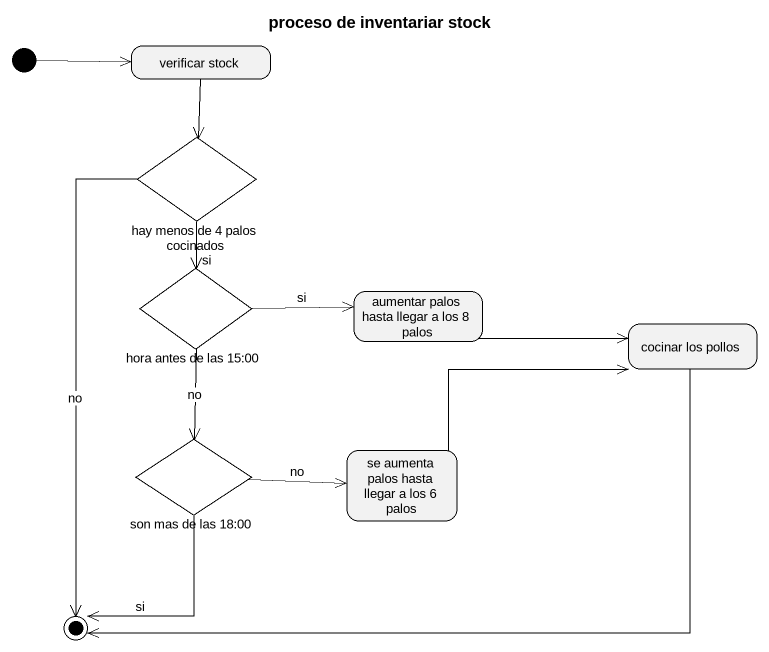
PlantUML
@startuml
title proceso de inventariar stock
hide empty description
state "verificar stock" as verificar_stock
state "hay menos de 4 palos cocinados" as hay_menos_de_4_palos <<choice>>
state "hora antes de las 15:00" as hora_antes_de_las_15_00 <<choice>>
state "aumentar palos hasta llegar a los 8 palos" as aumentar_palos_hasta_llegar
state "cocinar los pollos" as cocinar_los_pollos
state "son mas de las 18:00" as son_mas_de_las_18_00 <<choice>>
state "se aumenta palos hasta llegar a los 6 palos" as se_aumenta_palos_hasta
[*] -right-> verificar_stock
verificar_stock --> hay_menos_de_4_palos
hay_menos_de_4_palos --> hora_antes_de_las_15_00 : si
hora_antes_de_las_15_00 -right-> aumentar_palos_hasta_llegar : si
hora_antes_de_las_15_00 --> son_mas_de_las_18_00 : no
aumentar_palos_hasta_llegar -right-> cocinar_los_pollos
son_mas_de_las_18_00 -right-> se_aumenta_palos_hasta : no
se_aumenta_palos_hasta -right-> cocinar_los_pollos
hay_menos_de_4_palos --> [*] : no
cocinar_los_pollos -left-> [*]
son_mas_de_las_18_00 --> [*] : si
@enduml
